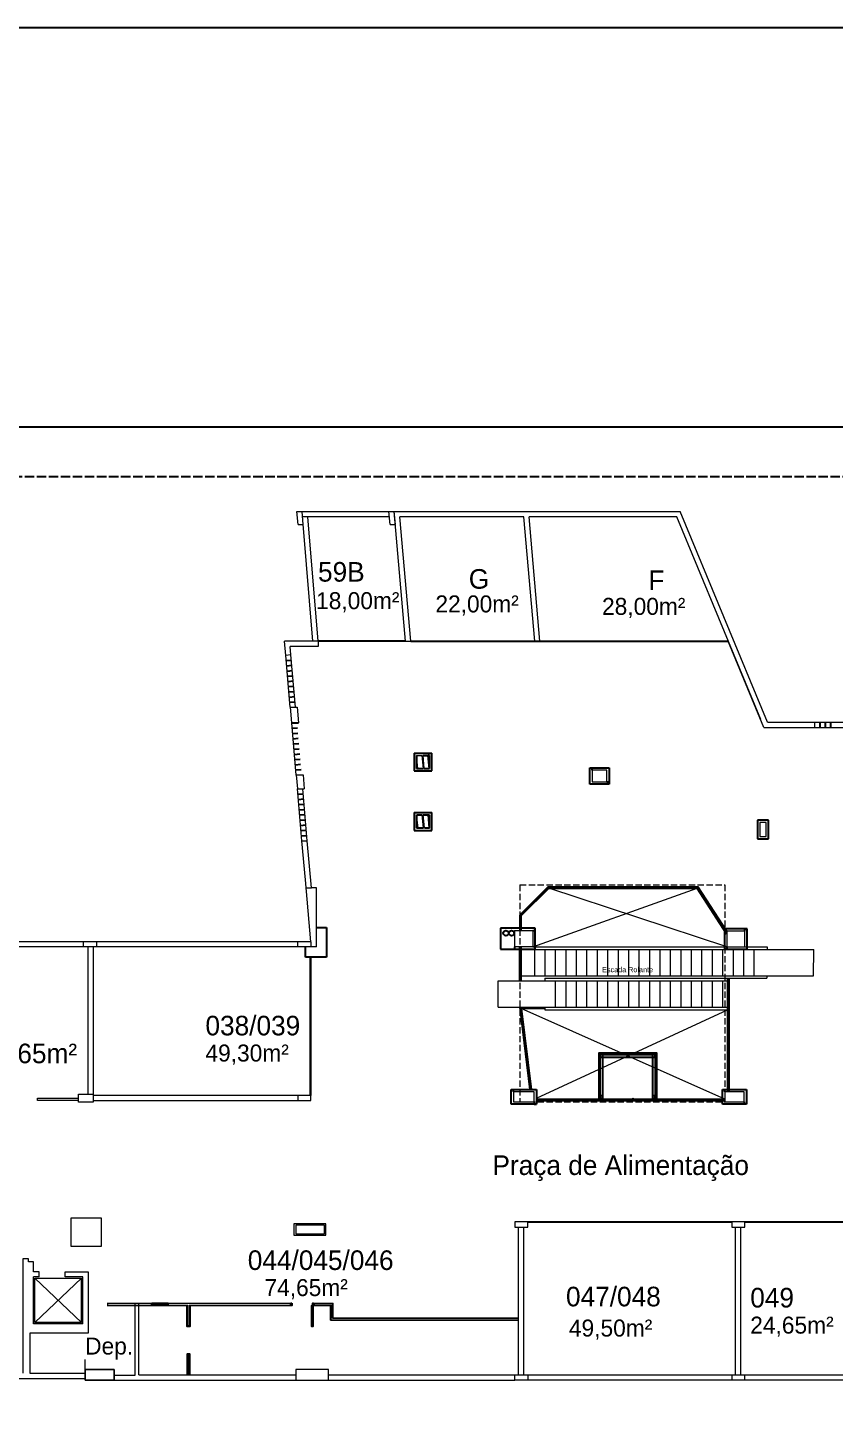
# Model space of a CAD drawing. Extents: x 741 to 1339, y 725 to 848.
# Drawn here: x 1124.6 to 1155.5, y 781.6 to 834.5 of the extents above; entities that cross this region are included whole.
import ezdxf

# ---------------------------------------------------------------- set-up
doc = ezdxf.new("R2010")
doc.units = 0
doc.header["$MEASUREMENT"] = 0
doc.linetypes.add('ACAD_ISO02W100', pattern=[15, 12, -3])
for name, color, linetype in [('5', 5, 'CONTINUOUS'), ('ACM', 6, 'CONTINUOUS'), ('Cotas', 7, 'CONTINUOUS'), ('Lay Out', 31, 'CONTINUOUS'), ('Lay-out', 31, 'CONTINUOUS'), ('PAREDES', 7, 'CONTINUOUS'), ('Planta', 7, 'CONTINUOUS'), ('Plantas', 7, 'CONTINUOUS'), ('Textos', 7, 'CONTINUOUS')]:
    doc.layers.add(name, color=color, linetype=linetype)
doc.layers.add('MARGEM', color=7, linetype='CONTINUOUS', plot=False)
doc.styles.add('PADRAO MK', font='AVGARDN.TTF')

msp = doc.modelspace()

# ---------------------------------------------------------------- linework, layer by layer
at = {"layer": '5', "color": 1}
for p, q in [((1139.088, 810.977), (1135.742, 810.977)), ((1139.282, 810.977), (1151.424, 810.977)), ((1134.717, 810.238), (1134.518, 810.221)), ((1134.735, 810.039), (1134.535, 810.022)), ((1134.752, 809.84), (1134.553, 809.822)), ((1134.77, 809.64), (1134.57, 809.623)), ((1134.787, 809.441), (1134.588, 809.424)), ((1134.804, 809.242), (1134.605, 809.225)), ((1134.822, 809.043), (1134.623, 809.025)), ((1134.839, 808.844), (1134.64, 808.826)), ((1134.857, 808.644), (1134.657, 808.627)), ((1154.931, 807.876), (1154.931, 807.676)), ((1155.131, 807.876), (1155.131, 807.676)), ((1155.331, 807.876), (1155.331, 807.676)), ((1134.945, 807.647), (1134.745, 807.63)), ((1134.962, 807.448), (1134.763, 807.43)), ((1134.979, 807.249), (1134.78, 807.231)), ((1134.997, 807.049), (1134.798, 807.032)), ((1135.014, 806.85), (1134.815, 806.833)), ((1135.032, 806.651), (1134.832, 806.633)), ((1135.049, 806.452), (1134.85, 806.434)), ((1135.067, 806.252), (1134.867, 806.235)), ((1139.41, 806.696), (1140.09, 806.696)), ((1139.41, 806.696), (1139.41, 806.018)), ((1139.5, 806.605), (1139.5, 806.108)), ((1140, 806.606), (1139.952, 806.606)), ((1140, 806.108), (1140, 806.606)), ((1140.09, 806.018), (1140.09, 806.696)), ((1135.084, 806.053), (1134.885, 806.036)), ((1139.41, 806.018), (1140.09, 806.018)), ((1139.5, 806.108), (1139.548, 806.108)), ((1146.134, 806.125), (1146.874, 806.125)), ((1146.134, 805.505), (1146.134, 806.125)), ((1146.224, 806.035), (1146.224, 806.125)), ((1146.874, 806.125), (1146.874, 805.505)), ((1146.874, 805.505), (1146.134, 805.505)), ((1146.784, 805.595), (1146.874, 805.595)), ((1135.164, 805.127), (1134.965, 805.11)), ((1135.182, 804.928), (1134.983, 804.911)), ((1135.199, 804.729), (1135, 804.711)), ((1135.217, 804.529), (1135.017, 804.512)), ((1135.234, 804.33), (1135.035, 804.313)), ((1135.252, 804.131), (1135.052, 804.114)), ((1139.41, 804.415), (1140.093, 804.415)), ((1139.41, 804.415), (1139.41, 803.737)), ((1139.5, 804.325), (1139.5, 803.828)), ((1140.003, 804.325), (1139.955, 804.325)), ((1140.003, 803.827), (1140.003, 804.325)), ((1140.093, 803.737), (1140.093, 804.415)), ((1152.966, 804.127), (1152.546, 804.127)), ((1152.546, 804.127), (1152.546, 803.407)), ((1152.966, 803.407), (1152.966, 804.127)), ((1135.269, 803.932), (1135.07, 803.914)), ((1135.286, 803.733), (1135.087, 803.715)), ((1139.41, 803.737), (1140.093, 803.737)), ((1139.5, 803.828), (1139.571, 803.828)), ((1135.304, 803.533), (1135.105, 803.516)), ((1152.546, 803.407), (1152.966, 803.407)), ((1144.538, 801.576), (1143.458, 800.497)), ((1144.558, 801.526), (1143.508, 800.476)), ((1144.538, 801.576), (1150.267, 801.576)), ((1144.558, 801.526), (1150.24, 801.526)), ((1151.368, 799.771), (1150.24, 801.526)), ((1151.368, 799.864), (1150.267, 801.576)), ((1143.458, 800.497), (1143.458, 799.996)), ((1143.508, 799.906), (1143.508, 800.476)), ((1144.038, 799.996), (1142.718, 799.996)), ((1142.718, 799.996), (1142.718, 799.186)), ((1143.948, 799.906), (1144.038, 799.906)), ((1144.038, 799.186), (1144.038, 799.996)), ((1152.148, 799.966), (1151.278, 799.966)), ((1151.278, 799.966), (1151.278, 799.186)), ((1152.058, 799.876), (1152.058, 799.966)), ((1152.148, 799.186), (1152.148, 799.966)), ((1135.444, 793.598), (1135.444, 798.886)), ((1135.458, 793.598), (1135.458, 798.886)), ((1142.718, 799.186), (1144.038, 799.186)), ((1143.248, 799.276), (1143.248, 799.186)), ((1143.458, 797.976), (1143.458, 799.276)), ((1143.508, 797.976), (1143.508, 799.276)), ((1151.278, 799.186), (1152.148, 799.186)), ((1151.368, 799.276), (1151.368, 799.186)), ((1151.393, 798.076), (1151.393, 793.736)), ((1151.443, 798.076), (1151.443, 793.736)), ((1143.452, 796.976), (1143.837, 793.826)), ((1144.408, 796.926), (1143.508, 796.926)), ((1143.508, 796.926), (1143.887, 793.826)), ((1143.118, 793.266), (1143.118, 793.826)), ((1143.118, 793.826), (1144.088, 793.826)), ((1143.208, 793.736), (1143.208, 793.826)), ((1144.088, 793.826), (1144.088, 793.266)), ((1151.203, 793.826), (1152.123, 793.826)), ((1151.203, 793.266), (1151.203, 793.826)), ((1151.293, 793.736), (1151.293, 793.826)), ((1152.123, 793.826), (1152.123, 793.266)), ((1144.088, 793.266), (1143.118, 793.266)), ((1143.998, 793.356), (1143.998, 793.266)), ((1144.088, 793.456), (1146.601, 793.456)), ((1144.088, 793.406), (1151.293, 793.406)), ((1147.764, 793.456), (1147.805, 793.456)), ((1148.673, 793.456), (1151.293, 793.456)), ((1152.123, 793.266), (1151.203, 793.266)), ((1152.033, 793.356), (1152.033, 793.266)), ((1143.758, 788.756), (1151.558, 788.756)), ((1152.058, 788.756), (1155.933, 788.756))]:
    msp.add_line(p, q, dxfattribs=at)
at = {"layer": 'ACM'}
for p, q in [((1152.058, 799.966), (1152.148, 799.966)), ((1151.368, 799.186), (1151.278, 799.186)), ((1143.998, 793.266), (1144.088, 793.266))]:
    msp.add_line(p, q, dxfattribs=at)
at = {"layer": 'Cotas'}
for p, q in [((1129.383, 785.553), (1129.383, 785.653)), ((1129.983, 785.553), (1129.983, 785.653))]:
    msp.add_line(p, q, dxfattribs=at)
at = {"layer": 'Cotas', "const_width": 0.005}
for points in [[(1128.013, 785.653), (1128.013, 785.633), (1127.993, 785.633), (1127.993, 785.653)], [(1135.783, 785.653), (1135.783, 785.633), (1135.763, 785.633), (1135.763, 785.653)]]:
    msp.add_lwpolyline(points, dxfattribs=at)
at = {"layer": 'Cotas'}
for points in [[(1129.383, 785.653), (1129.983, 785.653), (1129.983, 785.553), (1129.383, 785.553)], [(1134.733, 785.653), (1134.733, 785.553), (1134.703, 785.553), (1134.703, 785.653)], [(1135.563, 785.653), (1135.563, 785.553), (1135.533, 785.553), (1135.533, 785.653)], [(1135.533, 785.553), (1135.533, 784.753), (1135.503, 784.753), (1135.503, 785.553)]]:
    msp.add_lwpolyline(points, close=True, dxfattribs=at)
for points in [[(1130.828, 785.554), (1130.828, 784.754), (1130.728, 784.754), (1130.728, 785.553)], [(1130.828, 782.902), (1130.828, 783.702), (1130.728, 783.702), (1130.728, 782.903)]]:
    msp.add_lwpolyline(points, dxfattribs=at)
at = {"layer": 'Lay Out', "color": 8, "linetype": 'ACAD_ISO02W100', "lineweight": 0, "ltscale": 0.02}
for p, q in [((1143.455, 801.647), (1143.455, 793.347)), ((1143.455, 801.647), (1151.296, 801.647)), ((1151.296, 801.647), (1151.296, 793.347)), ((1143.455, 793.347), (1151.296, 793.347))]:
    msp.add_line(p, q, dxfattribs=at)
at = {"layer": 'Lay Out', "color": 8, "lineweight": 0}
for p, q in [((1143.948, 799.276), (1150.24, 801.526)), ((1151.368, 799.276), (1144.558, 801.526)), ((1143.458, 799.906), (1143.458, 800.497)), ((1144.009, 799.176), (1144.009, 798.176)), ((1144.409, 799.176), (1144.409, 798.176)), ((1144.809, 799.176), (1144.809, 798.176)), ((1145.209, 799.176), (1145.209, 798.176)), ((1145.609, 799.176), (1145.609, 798.176)), ((1146.009, 799.176), (1146.009, 798.176)), ((1146.409, 799.176), (1146.409, 798.176)), ((1152.058, 799.276), (1152.917, 799.276)), ((1152.917, 799.276), (1152.917, 799.176)), ((1149.609, 797.976), (1149.609, 796.976)), ((1150.009, 797.976), (1150.009, 796.976)), ((1150.409, 797.976), (1150.409, 796.976)), ((1150.809, 797.976), (1150.809, 796.976)), ((1151.209, 797.976), (1151.209, 796.976)), ((1152.908, 798.176), (1152.908, 798.076)), ((1151.293, 793.456), (1143.508, 796.926)), ((1144.088, 793.497), (1151.393, 796.876)), ((1124.903, 784.902), (1124.903, 786.602)), ((1124.903, 786.602), (1126.688, 784.902)), ((1126.688, 786.602), (1124.903, 784.902)), ((1124.903, 786.602), (1126.688, 786.602)), ((1126.688, 784.902), (1126.688, 786.602)), ((1126.688, 784.902), (1124.903, 784.902))]:
    msp.add_line(p, q, dxfattribs=at)
at = {"layer": 'Lay Out', "color": 1, "lineweight": 0}
for p, q in [((1143.508, 799.176), (1154.698, 799.176)), ((1143.948, 799.276), (1151.368, 799.276)), ((1146.809, 799.176), (1146.809, 798.176)), ((1147.209, 799.176), (1147.209, 798.176)), ((1147.609, 799.176), (1147.609, 798.176)), ((1148.009, 799.176), (1148.009, 798.176)), ((1148.409, 799.176), (1148.409, 798.176)), ((1148.809, 799.176), (1148.809, 798.176)), ((1149.209, 799.176), (1149.209, 798.176)), ((1149.609, 799.176), (1149.609, 798.176)), ((1150.009, 799.176), (1150.009, 798.176)), ((1150.409, 799.176), (1150.409, 798.176)), ((1150.809, 799.176), (1150.809, 798.176)), ((1151.209, 799.176), (1151.209, 798.176)), ((1151.609, 799.176), (1151.609, 798.176)), ((1152.009, 799.176), (1152.009, 798.176)), ((1152.409, 799.176), (1152.409, 798.176)), ((1154.691, 798.176), (1154.698, 799.176)), ((1142.628, 797.976), (1151.393, 797.976)), ((1142.628, 796.976), (1142.628, 797.976)), ((1143.508, 798.176), (1154.691, 798.176)), ((1144.408, 798.076), (1144.408, 797.976)), ((1144.408, 798.076), (1152.908, 798.076)), ((1144.809, 797.976), (1144.809, 796.976)), ((1145.209, 797.976), (1145.209, 796.976)), ((1145.609, 797.976), (1145.609, 796.976)), ((1146.009, 797.976), (1146.009, 796.976)), ((1146.409, 797.976), (1146.409, 796.976)), ((1146.809, 797.976), (1146.809, 796.976)), ((1147.209, 797.976), (1147.209, 796.976)), ((1147.609, 797.976), (1147.609, 796.976)), ((1148.009, 797.976), (1148.009, 796.976)), ((1148.409, 797.976), (1148.409, 796.976)), ((1148.809, 797.976), (1148.809, 796.976)), ((1149.209, 797.976), (1149.209, 796.976)), ((1142.628, 796.976), (1151.393, 796.976)), ((1144.408, 796.976), (1144.408, 796.876)), ((1144.408, 796.876), (1151.393, 796.876))]:
    msp.add_line(p, q, dxfattribs=at)
at = {"layer": 'Lay-out', "ltscale": 0.02}
msp.add_line((1130.828, 785.554), (1130.828, 784.944), dxfattribs=at)
at = {"layer": 'MARGEM', "color": 8, "linetype": 'Continuous'}
msp.add_lwpolyline([(1091.91, 819.171), (1199.01, 819.171), (1199.01, 743.436), (1091.91, 743.436)], close=True, dxfattribs=at)
at = {"layer": 'MARGEM', "linetype": 'ACAD_ISO02W100', "ltscale": 0.03}
msp.add_lwpolyline([(1093.822, 745.349), (1197.097, 745.349), (1197.097, 817.259), (1093.822, 817.259)], close=True, dxfattribs=at)
at = {"layer": 'PAREDES', "color": 7, "lineweight": 0}
for p, q in [((1134.971, 815.437), (1134.923, 815.935)), ((1134.928, 815.936), (1149.587, 815.936)), ((1135.172, 815.437), (1135.124, 815.936)), ((1138.466, 815.736), (1135.145, 815.736)), ((1135.743, 810.977), (1135.343, 815.736)), ((1138.495, 815.437), (1138.447, 815.935)), ((1138.696, 815.437), (1138.648, 815.936)), ((1139.083, 810.977), (1138.648, 815.936)), ((1139.282, 810.977), (1138.866, 815.736)), ((1143.605, 815.736), (1138.866, 815.736)), ((1143.588, 815.936), (1143.588, 815.937)), ((1144.024, 810.977), (1143.605, 815.736)), ((1144.222, 810.977), (1143.806, 815.737)), ((1149.453, 815.736), (1143.806, 815.736)), ((1152.667, 807.975), (1149.453, 815.736)), ((1152.925, 807.876), (1149.587, 815.936)), ((1134.971, 815.437), (1135.172, 815.437)), ((1135.542, 810.975), (1135.168, 815.454)), ((1138.495, 815.437), (1138.696, 815.437)), ((1135.743, 810.975), (1134.454, 810.975)), ((1134.501, 810.43), (1134.454, 810.975)), ((1135.743, 810.975), (1135.743, 810.775)), ((1139.088, 810.977), (1139.282, 810.977)), ((1152.791, 807.676), (1151.415, 810.999)), ((1134.699, 810.448), (1134.501, 810.43)), ((1135.743, 810.775), (1134.67, 810.775)), ((1134.698, 810.448), (1134.67, 810.775)), ((1134.673, 808.446), (1134.725, 807.856)), ((1134.673, 808.446), (1134.935, 808.446)), ((1134.935, 808.446), (1134.986, 807.856)), ((1134.725, 807.856), (1134.986, 807.856)), ((1152.925, 807.877), (1154.741, 807.877)), ((1154.741, 807.676), (1154.741, 807.876)), ((1152.791, 807.676), (1155.029, 807.676)), ((1139.5, 806.606), (1139.721, 806.606)), ((1139.548, 806.108), (1139.5, 806.605)), ((1139.769, 806.108), (1139.721, 806.606)), ((1139.799, 806.108), (1139.751, 806.606)), ((1139.756, 806.606), (1139.952, 806.606)), ((1140, 806.108), (1139.952, 806.606)), ((1134.9, 805.856), (1135.161, 805.856)), ((1134.9, 805.856), (1134.946, 805.326)), ((1135.161, 805.856), (1135.207, 805.326)), ((1139.548, 806.108), (1139.769, 806.108)), ((1139.799, 806.108), (1140, 806.108)), ((1146.224, 806.035), (1146.224, 805.595)), ((1146.784, 806.035), (1146.224, 806.035)), ((1146.784, 805.595), (1146.784, 806.035)), ((1134.946, 805.326), (1135.207, 805.326)), ((1146.224, 805.595), (1146.784, 805.595)), ((1139.571, 803.828), (1139.5, 804.326)), ((1139.5, 804.326), (1139.724, 804.326)), ((1139.772, 803.828), (1139.724, 804.326)), ((1139.802, 803.828), (1139.754, 804.326)), ((1139.758, 804.326), (1139.955, 804.326)), ((1140.003, 803.828), (1139.955, 804.326)), ((1139.571, 803.828), (1139.772, 803.828)), ((1139.802, 803.828), (1140.003, 803.828)), ((1152.876, 804.037), (1152.636, 804.037)), ((1152.636, 804.037), (1152.636, 803.497)), ((1152.876, 803.497), (1152.876, 804.037)), ((1135.25, 801.848), (1135.12, 803.337)), ((1135.12, 803.335), (1135.321, 803.335)), ((1135.486, 801.536), (1135.321, 803.335)), ((1152.636, 803.497), (1152.876, 803.497)), ((1135.458, 799.476), (1135.251, 801.848)), ((1135.285, 801.536), (1135.486, 801.536)), ((1135.679, 801.536), (1135.486, 801.536)), ((1135.679, 799.276), (1135.679, 801.536)), ((1143.248, 799.906), (1143.948, 799.906)), ((1143.248, 799.906), (1143.248, 799.276)), ((1143.948, 799.906), (1143.948, 799.276)), ((1152.058, 799.876), (1151.368, 799.876)), ((1151.368, 799.876), (1151.368, 799.276)), ((1152.058, 799.276), (1152.058, 799.876)), ((1135.458, 799.476), (1122.233, 799.476)), ((1134.958, 799.276), (1134.958, 799.476)), ((1135.458, 799.476), (1135.458, 799.276)), ((1135.679, 799.276), (1122.433, 799.276)), ((1126.933, 799.275), (1126.933, 793.642)), ((1127.133, 799.275), (1127.133, 793.597)), ((1143.948, 799.276), (1143.248, 799.276)), ((1151.368, 799.276), (1152.058, 799.276)), ((1134.958, 793.598), (1134.958, 793.398)), ((1135.458, 793.398), (1135.458, 793.598)), ((1143.998, 793.736), (1143.208, 793.736)), ((1143.208, 793.736), (1143.208, 793.356)), ((1143.998, 793.356), (1143.998, 793.736)), ((1152.033, 793.736), (1151.293, 793.736)), ((1151.293, 793.736), (1151.293, 793.356)), ((1152.033, 793.356), (1152.033, 793.736)), ((1143.208, 793.356), (1143.998, 793.356)), ((1151.293, 793.356), (1152.033, 793.356)), ((1143.258, 788.756), (1143.258, 788.556)), ((1143.758, 788.756), (1143.258, 788.756)), ((1143.258, 788.556), (1143.758, 788.556)), ((1143.408, 782.904), (1143.408, 788.556)), ((1143.608, 782.904), (1143.608, 788.556)), ((1143.758, 788.556), (1143.758, 788.756)), ((1151.558, 788.756), (1151.558, 788.556)), ((1152.058, 788.756), (1151.558, 788.756)), ((1151.558, 788.556), (1152.058, 788.556)), ((1151.708, 782.904), (1151.708, 788.556)), ((1151.908, 782.904), (1151.908, 788.556)), ((1152.058, 788.556), (1152.058, 788.756)), ((1125.068, 786.852), (1124.853, 786.852)), ((1124.853, 784.852), (1124.853, 786.652)), ((1125.068, 786.652), (1124.853, 786.652)), ((1125.068, 786.652), (1125.068, 786.852)), ((1124.903, 784.902), (1124.903, 786.602)), ((1126.688, 786.602), (1124.903, 784.902)), ((1124.903, 786.602), (1126.688, 784.902)), ((1124.903, 786.602), (1126.688, 786.602)), ((1126.688, 784.902), (1126.688, 786.602)), ((1127.663, 785.653), (1127.993, 785.653)), ((1128.013, 785.653), (1129.383, 785.653)), ((1128.883, 782.904), (1128.883, 785.653)), ((1129.983, 785.653), (1134.703, 785.653)), ((1135.563, 785.653), (1135.763, 785.653)), ((1135.563, 785.653), (1135.563, 785.553)), ((1135.783, 785.653), (1136.313, 785.653)), ((1136.313, 785.092), (1136.313, 785.653)), ((1127.663, 785.553), (1129.383, 785.553)), ((1129.983, 785.553), (1130.728, 785.553)), ((1130.828, 785.553), (1134.703, 785.553)), ((1135.563, 785.553), (1136.213, 785.553)), ((1136.213, 784.992), (1136.213, 785.553)), ((1136.313, 785.092), (1143.408, 785.092)), ((1126.738, 784.852), (1124.853, 784.852)), ((1126.688, 784.902), (1124.903, 784.902)), ((1136.213, 784.992), (1143.408, 784.992)), ((1127.933, 782.703), (1143.258, 782.703)), ((1128.733, 782.883), (1128.733, 782.883)), ((1128.883, 782.903), (1134.883, 782.903)), ((1136.133, 782.909), (1143.258, 782.904)), ((1143.258, 782.904), (1164.458, 782.904)), ((1143.258, 782.704), (1143.258, 782.904)), ((1164.658, 782.704), (1143.258, 782.704)), ((1143.758, 782.904), (1143.758, 782.704)), ((1151.558, 782.904), (1151.558, 782.704)), ((1152.058, 782.704), (1152.058, 782.904))]:
    msp.add_line(p, q, dxfattribs=at)
at = {"layer": 'PAREDES', "color": 7, "lineweight": 0, "ltscale": 0.02}
for p, q in [((1134.673, 808.446), (1134.501, 810.43)), ((1134.874, 808.446), (1134.699, 810.448)), ((1134.901, 805.855), (1134.726, 807.856)), ((1154.741, 807.876), (1156.931, 807.876)), ((1154.741, 807.676), (1156.931, 807.676)), ((1135.12, 803.335), (1134.946, 805.326)), ((1135.151, 805.285), (1135.147, 805.326)), ((1135.321, 803.335), (1135.147, 805.326))]:
    msp.add_line(p, q, dxfattribs=at)
at = {"layer": 'PAREDES', "color": 3, "linetype": 'Continuous', "ltscale": 0.6}
for p, q in [((1134.725, 807.856), (1134.986, 807.856)), ((1139.568, 806.108), (1139.769, 806.108)), ((1139.799, 806.108), (1140, 806.108)), ((1140.003, 803.828), (1139.955, 804.326)), ((1139.571, 803.828), (1139.772, 803.828)), ((1139.802, 803.828), (1140.003, 803.828))]:
    msp.add_line(p, q, dxfattribs=at)
at = {"layer": 'PAREDES', "color": 6, "linetype": 'Continuous', "ltscale": 0.6}
msp.add_line((1139.41, 806.696), (1140.09, 806.696), dxfattribs=at)
at = {"layer": 'PAREDES', "color": 4, "linetype": 'Continuous', "ltscale": 0.6}
for p, q in [((1139.751, 806.606), (1139.952, 806.606)), ((1140, 806.108), (1139.952, 806.606)), ((1139.523, 804.326), (1139.724, 804.326)), ((1139.754, 804.326), (1139.955, 804.326))]:
    msp.add_line(p, q, dxfattribs=at)
at = {"layer": 'PAREDES', "color": 8, "lineweight": 0}
for p, q in [((1135.583, 785.633), (1136.293, 785.633)), ((1135.583, 785.633), (1135.583, 785.573)), ((1136.293, 785.072), (1136.293, 785.633)), ((1135.583, 785.573), (1136.233, 785.573)), ((1136.233, 785.012), (1136.233, 785.573)), ((1136.293, 785.072), (1143.408, 785.072)), ((1136.233, 785.012), (1143.408, 785.012))]:
    msp.add_line(p, q, dxfattribs=at)
at = {"layer": 'PAREDES', "color": 6, "lineweight": 0}
for points in [[(1126.757, 799.275), (1126.757, 799.475)], [(1127.257, 799.475), (1127.257, 799.275)]]:
    msp.add_lwpolyline(points, dxfattribs=at)
at = {"layer": 'PAREDES', "color": 7, "lineweight": 0}
for points in [[(1127.133, 793.397), (1127.133, 793.342), (1126.569, 793.342), (1126.569, 793.642), (1127.133, 793.642), (1127.133, 793.369)], [(1135.458, 793.598), (1127.133, 793.598)], [(1126.569, 793.397), (1126.569, 793.397), (1125.009, 793.397), (1125.009, 793.497), (1126.569, 793.492)], [(1127.133, 793.398), (1135.458, 793.398)], [(1126.293, 788.912), (1127.433, 788.912), (1127.433, 787.812), (1126.293, 787.812), (1126.293, 788.912)], [(1136.033, 788.253), (1136.033, 788.678), (1134.813, 788.678), (1134.813, 788.253), (1136.033, 788.253)], [(1124.853, 786.852), (1124.853, 787.232), (1124.653, 787.232), (1124.653, 787.342), (1124.443, 787.342), (1124.443, 782.968)], [(1126.738, 784.852), (1126.738, 786.652), (1126.068, 786.652), (1126.068, 786.852), (1126.938, 786.852), (1126.938, 784.502), (1126.938, 784.502), (1126.938, 784.502), (1124.708, 784.502), (1124.708, 782.968), (1126.833, 782.968), (1126.833, 783.113), (1126.833, 783.113), (1126.833, 782.703), (1127.933, 782.703), (1127.933, 783.113), (1126.833, 783.113)], [(1128.733, 785.653), (1128.733, 782.883)], [(1126.833, 783.114), (1127.933, 783.114), (1127.933, 782.704), (1126.833, 782.704), (1126.833, 783.491)], [(1136.133, 782.703), (1136.133, 783.114), (1134.883, 783.114), (1134.883, 782.703)], [(1121.443, 782.768), (1126.833, 782.768)], [(1128.733, 782.883), (1127.933, 782.883), (1127.933, 782.883), (1127.933, 782.883)]]:
    msp.add_lwpolyline(points, dxfattribs=at)
msp.add_lwpolyline([(1134.88, 788.303), (1135.98, 788.303), (1135.98, 788.633), (1134.88, 788.633)], close=True, dxfattribs=at)
at = {"layer": 'PAREDES', "color": 8, "lineweight": 0}
for points in [[(1129.383, 785.633), (1127.683, 785.633), (1127.683, 785.573), (1129.383, 785.573)], [(1130.808, 785.573), (1134.683, 785.573), (1134.683, 785.633), (1129.983, 785.633)], [(1129.983, 785.573), (1130.748, 785.573)], [(1130.808, 785.573), (1130.808, 784.774), (1130.748, 784.774), (1130.748, 785.573)], [(1130.808, 782.903), (1130.808, 783.682), (1130.748, 783.682), (1130.748, 782.903)]]:
    msp.add_lwpolyline(points, dxfattribs=at)
at = {"layer": 'PAREDES', "color": 3, "linetype": 'Continuous', "ltscale": 0.6}
for centre in [(1142.922, 799.806), (1143.138, 799.806)]:
    msp.add_circle(centre, 0.1, dxfattribs=at)
at = {"layer": 'Planta'}
msp.add_lwpolyline([(741.13, 834.452), (1338.991, 834.452), (1338.991, 725.133), (741.13, 725.133)], close=True, dxfattribs=at)
at = {"layer": 'Plantas'}
for p, q in [((1135.679, 800.016), (1136.059, 800.016)), ((1136.059, 800.016), (1136.059, 798.886)), ((1135.259, 798.886), (1135.259, 799.276)), ((1136.059, 798.886), (1135.259, 798.886))]:
    msp.add_line(p, q, dxfattribs=at)
at = {"layer": 'Plantas', "color": 2}
for p, q in [((1146.493, 795.133), (1146.533, 795.106)), ((1146.493, 795.078), (1146.533, 795.106)), ((1146.555, 795.196), (1146.583, 795.156)), ((1146.611, 795.196), (1146.583, 795.156)), ((1148.555, 795.196), (1148.583, 795.156)), ((1148.611, 795.196), (1148.583, 795.156)), ((1148.673, 795.133), (1148.633, 795.106)), ((1148.673, 795.078), (1148.633, 795.106)), ((1146.493, 793.563), (1146.533, 793.536)), ((1146.493, 793.508), (1146.533, 793.536)), ((1148.673, 793.563), (1148.633, 793.536)), ((1148.673, 793.508), (1148.633, 793.536)), ((1146.553, 793.446), (1146.581, 793.486)), ((1146.608, 793.446), (1146.581, 793.486)), ((1147.757, 793.446), (1147.784, 793.486)), ((1147.812, 793.446), (1147.784, 793.486))]:
    msp.add_line(p, q, dxfattribs=at)
at = {"layer": 'Plantas', "color": 7}
for p, q in [((1146.633, 795.156), (1148.533, 795.156)), ((1146.533, 793.586), (1146.533, 795.056)), ((1146.633, 793.586), (1146.633, 795.056)), ((1146.633, 795.056), (1148.533, 795.056)), ((1148.533, 795.056), (1148.533, 793.586)), ((1148.633, 795.056), (1148.633, 793.586)), ((1148.533, 793.446), (1146.633, 793.446))]:
    msp.add_line(p, q, dxfattribs=at)
at = {"layer": 'Plantas', "color": 3}
for points in [[(1146.473, 795.196), (1148.693, 795.196), (1148.693, 795.216), (1146.473, 795.216), (1146.473, 795.196)], [(1146.493, 793.456), (1146.493, 795.186), (1146.473, 795.186), (1146.473, 793.456), (1146.493, 793.456)], [(1146.533, 795.156), (1146.533, 795.056), (1146.633, 795.056), (1146.633, 795.156), (1146.533, 795.156)], [(1148.533, 795.156), (1148.533, 795.056), (1148.633, 795.056), (1148.633, 795.156), (1148.533, 795.156)], [(1148.693, 793.456), (1148.693, 795.186), (1148.673, 795.186), (1148.673, 793.456), (1148.693, 793.456)], [(1146.533, 793.586), (1146.533, 793.486), (1146.633, 793.486), (1146.633, 793.586), (1146.533, 793.586)], [(1148.533, 793.586), (1148.533, 793.486), (1148.633, 793.486), (1148.633, 793.586), (1148.533, 793.586)], [(1146.473, 793.446), (1146.633, 793.446), (1146.633, 793.426), (1146.473, 793.426), (1146.473, 793.446)], [(1148.693, 793.446), (1148.693, 793.426), (1147.733, 793.426), (1147.733, 793.446), (1148.693, 793.446)]]:
    msp.add_lwpolyline(points, dxfattribs=at)
at = {"layer": 'Plantas', "color": 8, "linetype": 'ACAD_ISO02W100', "ltscale": 0.02}
msp.add_lwpolyline([(1146.633, 793.446), (1147.733, 793.446), (1147.733, 793.426), (1146.633, 793.426), (1146.633, 793.446)], dxfattribs=at)

# ---------------------------------------------------------------- texts
at = {"layer": 'Lay Out', "color": 1, "lineweight": 0, "style": 'PADRAO MK'}
msp.add_text('Escada Rolante', height=0.2, dxfattribs=at).set_placement((1146.601, 798.309))
at = {"layer": 'Textos', "color": 2, "style": 'PADRAO MK'}
for s, height, p in [('59B', 0.75, (1135.734, 813.254)), ('G', 0.75, (1141.5, 812.983)), ('F', 0.75, (1148.37, 812.931)), ('18,00m²', 0.65, (1135.66, 812.201)), ('22,00m²', 0.65, (1140.224, 812.077)), ('28,00m²', 0.65, (1146.598, 811.983)), ('038/039', 0.75, (1131.428, 795.893)), ('24,65m²', 0.75, (1122.839, 794.827)), ('49,30m²', 0.65, (1131.428, 794.893)), ('Praça de Alimentação', 0.75, (1142.407, 790.551)), ('044/045/046', 0.75, (1133.047, 786.917)), ('74,65m²', 0.65, (1133.686, 785.917)), ('047/048', 0.75, (1145.22, 785.525)), ('049', 0.75, (1152.268, 785.482)), ('24,65m²', 0.65, (1152.268, 784.482)), ('49,50m²', 0.65, (1145.331, 784.37)), ('Dep.', 0.65, (1126.827, 783.681))]:
    msp.add_text(s, height=height, dxfattribs=at).set_placement(p)

doc.saveas('drawing.dxf')
